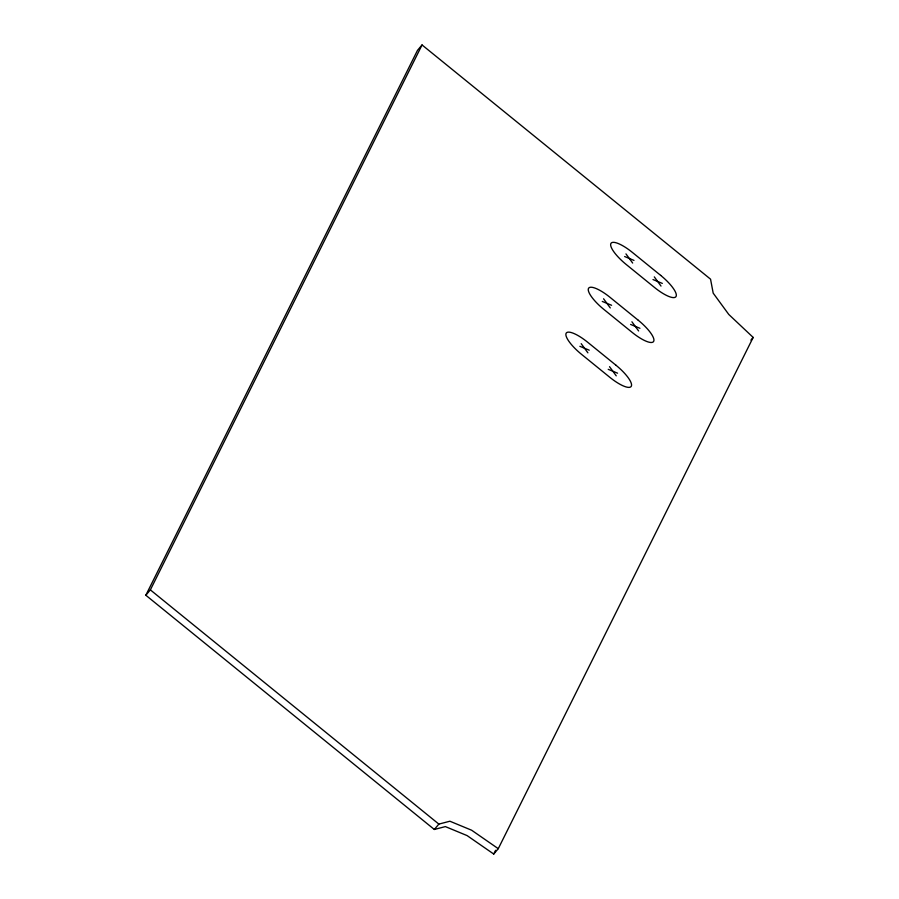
<?xml version="1.0" encoding="UTF-8"?>
<svg xmlns="http://www.w3.org/2000/svg" width="899" height="899" viewBox="0 0 899 899"><rect width="100%" height="100%" fill="white"/><g stroke="black" fill="none" stroke-linecap="round" stroke-linejoin="round"><path stroke-width="1.35" d="M145.829 595.25L417.518 50.322L422.047 44.95L710.547 279.173L713.188 293.141L728.786 314.459L753.171 337.428L498.271 848.678L493.742 854.05L467.109 835.598L445.365 826.597L434.329 829.474L145.829 595.25L150.358 589.879L422.047 44.95M493.742 854.05L495.619 850.285M750.901 340.114L753.171 337.428M434.329 829.474L438.858 824.102L449.893 821.225L471.638 830.226L498.271 848.678M624.648 256.53L633.975 260.395M652.989 279.544L662.316 283.41M602.263 301.423L611.59 305.289M630.604 324.438L639.931 328.292M579.877 346.317L589.216 350.183M608.218 369.332L617.557 373.186M150.358 589.879L438.858 824.102M654.303 276.892L661.001 286.051M625.962 253.889L632.66 263.047M631.918 321.786L638.616 330.944M603.577 298.783L610.275 307.93M609.533 366.68L616.231 375.838M581.192 343.676L587.89 352.824M660.686 275.397L632.345 252.383A23.779 6.619 40.1 0 0 610.893 243.505A23.779 6.619 40.1 0 0 626.277 264.542L654.618 287.556A23.779 6.619 40.1 0 0 676.07 296.434A23.779 6.619 40.1 0 0 660.686 275.397M638.301 320.291L609.96 297.277A23.779 6.619 40.1 0 0 588.508 288.399A23.779 6.619 40.1 0 0 603.892 309.436L632.233 332.45A23.779 6.619 40.1 0 0 653.685 341.317A23.779 6.619 40.1 0 0 638.301 320.291M615.916 365.185L587.575 342.171A23.779 6.619 40.1 0 0 566.123 333.293A23.779 6.619 40.1 0 0 581.518 354.33L609.859 377.344A23.779 6.619 40.1 0 0 631.312 386.21A23.779 6.619 40.1 0 0 615.916 365.185"/></g></svg>
